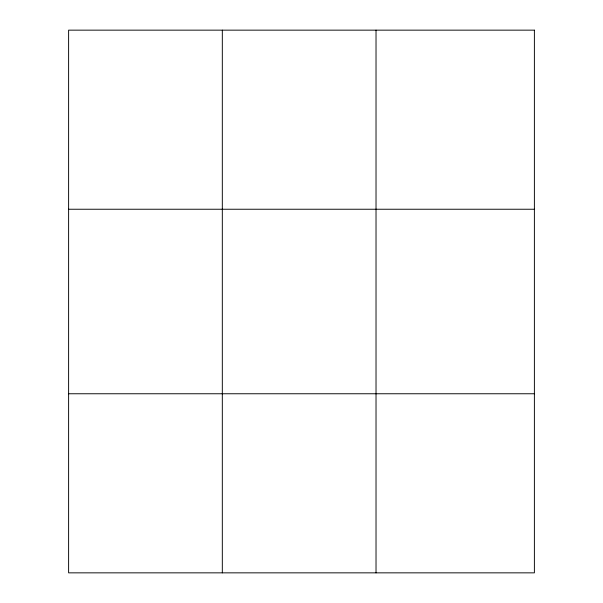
<?xml version="1.0" encoding="UTF-8"?>
<svg xmlns="http://www.w3.org/2000/svg" width="603" height="603" viewBox="0 0 603 603"><rect width="100%" height="100%" fill="white"/><g stroke="black" fill="none" stroke-linecap="round" stroke-linejoin="round"><path stroke-width="0.9" d="M222.319 572.85L222.319 30.15M376.023 572.85L376.023 30.15M68.614 209.241L534.386 209.241M68.614 393.759L534.386 393.759M534.386 30.15L534.386 572.85L68.614 572.85L68.614 30.15L534.386 30.15"/></g></svg>
